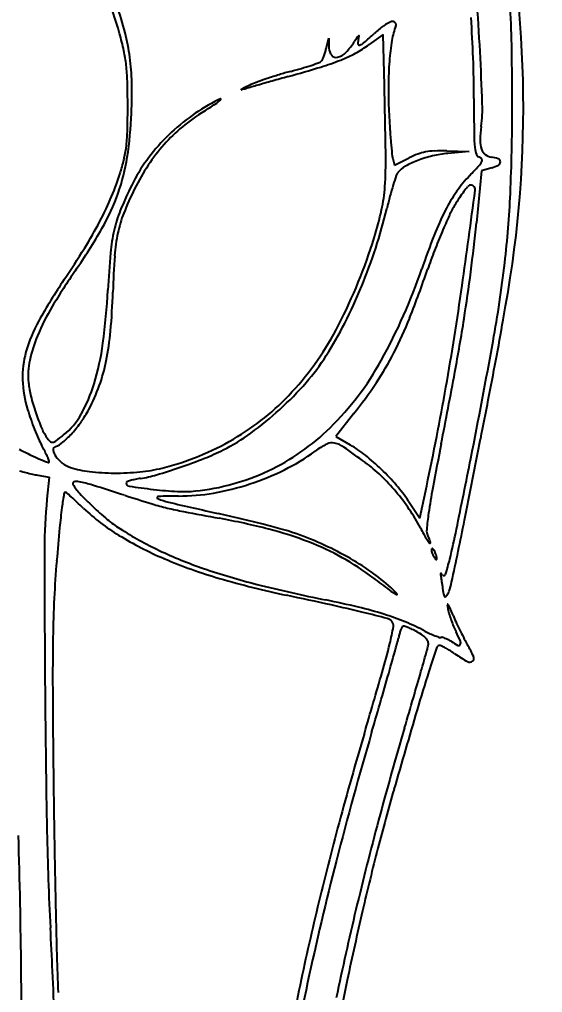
# Model space of a CAD drawing. Header units: millimetres. Extents: x 56222 to 3066687, y -650199 to -121287.
# Drawn here: x 141942.924 to 141945.315, y -185289.378 to -185284.932 of the extents above; entities that cross this region are included whole.
import ezdxf
from ezdxf import colors
from ezdxf.entities.mleader import LeaderData, LeaderLine
from ezdxf.math import Vec2, Vec3

# ---------------------------------------------------------------- set-up
doc = ezdxf.new("R2010")
doc.units = ezdxf.units.MM
doc.header["$MEASUREMENT"] = 0
doc.layers.add('$TD_AUDIT_GENERATED_(A0BDF17)', color=32, linetype='Continuous', lineweight=30)
doc.layers.add('Text', color=7, linetype='Continuous', lineweight=15)
doc.styles.add('style4', font='ARIALN.TTF')

msp = doc.modelspace()

# ---------------------------------------------------------------- linework, layer by layer
at = {"layer": '$TD_AUDIT_GENERATED_(A0BDF17)', "linetype": 'Continuous', "lineweight": 25, "ltscale": 2}
for p, q in [((141944.5863, -185285.0009, 0.5173), (141944.523, -185285.0463, 0.5173)), ((141944.592, -185285.2339, 0.5173), (141944.5863, -185285.0009, 0.5173)), ((141944.3262, -185285.0639, 0.5173), (141944.3373, -185285.0168, 0.5173)), ((141944.3373, -185285.0168, 0.5173), (141944.3387, -185285.0626, 0.5173)), ((141944.8768, -185285.5324, 0.5173), (141944.9802, -185285.5344, 0.5173)), ((141944.9802, -185285.5344, 0.5173), (141944.8817, -185285.5439, 0.5173)), ((141944.6301, -185285.5677, 0.5173), (141944.6382, -185285.5982, 0.5173)), ((141944.6382, -185285.5982, 0.5173), (141944.7057, -185285.5642, 0.5173)), ((141945.0365, -185285.6228, 0.5173), (141945.0125, -185285.8614, 0.5173)), ((141945.0827, -185285.6095, 0.5173), (141945.0365, -185285.6228, 0.5173)), ((141944.4513, -185286.7336, 0.5173), (141944.3695, -185286.8366, 0.5173)), ((141944.3695, -185286.8366, 0.5173), (141944.4357, -185286.8754, 0.5173)), ((141943.0073, -185287.0139, 0.5173), (141943.0601, -185287.0227, 0.5173)), ((141943.0601, -185287.0227, 0.5173), (141943.0495, -185287.1241, 0.5173)), ((141944.7539, -185287.2108, 0.5173), (141944.7853, -185287.0634, 0.5173)), ((141944.7017, -185287.1322, 0.5173), (141944.7539, -185287.2108, 0.5173))]:
    msp.add_line(p, q, dxfattribs=at)
for centre, radius, start, end in [((141940.1362, -185285.3355, 0.5173), 5.0911, 349.0337, 12.3626), ((141941.7765, -185285.4426, 0.5173), 1.6657, 15.5616, 22.3022), ((141941.5422, -185285.4729, 0.5173), 1.925, 14.4356, 18.4521), ((141934.6696, -185285.6204, 0.5173), 10.3738, 2.99355, 4.36084), ((141941.7243, -185285.1035, 0.5173), 3.4503, 0.9253, 4.1186), ((141944.8803, -185285.3587, 0.5173), 0.4937, 126.2089, 132.6688), ((141944.6703, -185285.0718, 0.5173), 0.138, 109.5325, 126.2088), ((141944.6296, -185284.9573, 0.5173), 0.0165, 47.7625, 109.5324), ((141944.9582, -185285.0811, 0.5173), 0.3361, 159.0064, 170.7838), ((141944.6312, -185284.9556, 0.5173), 0.0143, 339.0064, 47.7625), ((141939.7936, -185285.294, 0.5173), 5.2076, 0.0105, 4.085), ((141941.9484, -185285.3947, 0.5173), 1.4872, 12.4026, 15.5617), ((141942.459, -185285.2369, 0.5173), 0.9783, 7.7707, 14.4355), ((141944.4869, -185285.025, 0.5173), 0.0225, 124.17, 146.1527), ((141944.3751, -185284.9921, 0.5173), 0.1028, 344.0089, 351.117), ((141944.4752, -185285.0077, 0.5173), 0.00153, 351.1171, 124.1699), ((141943.2018, -185283.5377, 0.5173), 1.983, 310.8721, 312.6689), ((141944.1937, -185284.8679, 0.5173), 0.309, 315.9358, 327.5758), ((141945.3079, -185285.5756, 0.5173), 1.011, 146.1527, 147.5757), ((141944.1752, -185284.5616, 0.5173), 0.5966, 298.5417, 305.6615), ((141944.5489, -185285.0419, 0.5173), 0.078, 164.0089, 181.1254), ((141944.4769, -185285.0433, 0.5173), 0.006, 181.1255, 288.919), ((141944.4587, -185284.9902, 0.5173), 0.0621, 288.919, 310.8722), ((141945.798, -185285.2174, 0.5173), 1.1868, 170.7839, 175.3885), ((141927.7142, -185285.3298, 0.5173), 17.4622, 359.96531, 0.92536), ((141942.7774, -185285.2124, 0.5173), 0.6384, 6.459, 12.4027), ((141944.0782, -185285.0077, 0.5173), 0.2541, 338.5566, 342.8285), ((141944.044, -185284.9972, 0.5173), 0.2899, 342.8285, 346.6981), ((141944.394, -185285.0608, 0.5173), 0.0553, 181.804, 219.1594), ((141944.3715, -185285.0792, 0.5173), 0.0262, 219.1594, 284.0723), ((141944.3584, -185285.0273, 0.5173), 0.0797, 284.0722, 315.9358), ((141944.1682, -185284.5487, 0.5173), 0.6112, 291.55, 298.5418), ((141931.6025, -185285.7808, 0.5173), 13.4452, 1.97502, 2.9935), ((141942.5498, -185285.2382, 0.5173), 0.8674, 1.5645, 6.4591), ((141942.4234, -185285.2417, 0.5173), 1.0142, 1.2467, 7.7707), ((141943.8355, -185283.869, 0.5173), 1.3406, 286.3674, 288.328), ((141943.6972, -185283.4515, 0.5173), 1.7803, 288.3281, 289.5615), ((141944.2846, -185285.1046, 0.5173), 0.026, 289.5616, 315), ((141943.95, -185283.9961, 0.5173), 1.2053, 286.9244, 291.55), ((141944.2834, -185285.1034, 0.5173), 0.0277, 315, 334.3501), ((141944.1104, -185285.0204, 0.5173), 0.2196, 334.3501, 338.5566), ((141946.1353, -185285.2446, 0.5173), 1.5252, 175.3885, 179.5821), ((141944.6668, -185287.0119, 0.5173), 1.9103, 106.935, 108.666), ((141944.5841, -185286.7404, 0.5173), 1.6266, 104.9823, 106.9351), ((141942.1855, -185278.1972, 0.5173), 7.2668, 285.69917, 286.92437), ((141943.6125, -185283.11, 0.5173), 2.1316, 284.9822, 286.3674), ((141939.157, -185285.3309, 0.5173), 4.2615, 0.0609, 1.5645), ((141941.239, -185285.2675, 0.5173), 2.1989, 357.5891, 1.2468), ((141944.1413, -185285.5822, 0.5173), 0.387, 110.4087, 115.6582), ((141944.6024, -185286.8214, 0.5173), 1.7093, 108.666, 110.4087), ((141949.36, -185303.8137, 0.5173), 19.3355, 105.85024, 106.05307), ((141951.904, -185312.7739, 0.5173), 28.6497, 105.69922, 105.85025), ((141943.9384, -185285.2528, 0.5173), 0.00115, 121.0367, 213.8877), ((141943.9387, -185285.2525, 0.5173), 0.0016, 213.8875, 288.3401), ((141944.0441, -185285.4286, 0.5173), 0.2063, 116.7486, 121.0363), ((141944.1051, -185285.7543, 0.5173), 0.527, 106.1921, 108.3399), ((141944.5435, -185286.4194, 0.5173), 1.3158, 115.6582, 116.7486), ((141950.5537, -185307.9622, 0.5173), 23.6522, 106.05299, 106.19211), ((141911.4195, -185286.0405, 0.5173), 33.1823, 0.84238, 1.39287), ((141946.6899, -185285.2486, 0.5173), 2.0798, 179.5821, 182.9057), ((141944.2406, -185286.1113, 0.5173), 0.9095, 117.8159, 126.5472), ((141942.5062, -185283.3349, 0.5173), 2.3785, 302.0087, 303.4979), ((141943.9239, -185285.511, 0.5173), 0.2308, 110.7131, 117.8159), ((141943.704, -185285.1447, 0.5173), 0.2082, 303.4978, 312.3758), ((141943.8429, -185285.297, 0.5173), 0.00204, 312.3758, 110.713), ((141966.2256, -185285.2891, 0.5173), 21.2243, 180.01053, 180.4485), ((141944.4128, -185285.339, 0.5173), 0.6272, 352.5324, 1.9749), ((141941.6088, -185285.2831, 0.5173), 1.8288, 351.2344, 357.5892), ((141938.8015, -185285.3312, 0.5173), 4.6171, 358.6946, 0.0609), ((141944.2494, -185286.1237, 0.5173), 0.9103, 122.0087, 129.6446), ((141950.1413, -185285.0734, 0.5173), 5.5356, 182.9057, 183.6565), ((141936.0967, -185285.3349, 0.5173), 9.0797, 357.52837, 359.96541), ((141944.2486, -185286.1221, 0.5173), 0.923, 126.5472, 135.1827), ((141942.5892, -185285.4176, 0.5173), 0.8283, 353.8204, 358.6946), ((141944.1686, -185286.0261, 0.5173), 0.7836, 129.6446, 138.1887), ((141948.4374, -185285.1823, 0.5173), 3.8283, 183.6565, 184.6463), ((141945.6046, -185285.4952, 0.5173), 0.5748, 172.5324, 178.7716), ((141944.2269, -185286.1006, 0.5173), 0.8924, 135.1826, 143.9645), ((141948.9999, -185285.1366, 0.5173), 4.3926, 184.6463, 185.3685), ((141945.6786, -185285.45, 0.5173), 0.6767, 180.4485, 185.7342), ((141945.1534, -185285.4856, 0.5173), 0.1235, 178.7716, 198.3017), ((141942.9072, -185285.452, 0.5173), 0.5085, 347.2076, 353.8204), ((141944.1842, -185286.0401, 0.5173), 0.8046, 138.1888, 146.6118), ((141944.8193, -185285.7468, 0.5173), 0.2131, 100.5548, 110.426), ((141944.831, -185285.8091, 0.5173), 0.2765, 92.1386, 100.5548), ((141944.8572, -185286.5123, 0.5173), 0.9801, 88.8577, 92.1386), ((141945.1182, -185285.5062, 0.5173), 0.1135, 185.7342, 201.973), ((141945.0874, -185285.5074, 0.5173), 0.054, 198.3016, 230.8085), ((141942.5331, -185285.4256, 0.5173), 0.8935, 340.3757, 351.2345), ((141942.5873, -185285.3793, 0.5173), 0.8366, 342.6529, 347.2075), ((141944.1283, -185286.0288, 0.5173), 0.7705, 143.9645, 153.7694), ((141942.8487, -185285.5784, 0.5173), 1.7497, 356.1565, 0.8424), ((141944.7499, -185285.536, 0.5173), 0.1239, 185.3685, 194.852), ((141944.8985, -185285.979, 0.5173), 0.4313, 110.9516, 119.2323), ((141944.8821, -185285.9154, 0.5173), 0.393, 110.4261, 116.6691), ((141944.9308, -185286.0634, 0.5173), 0.5217, 103.1869, 110.9516), ((141944.9325, -185286.0705, 0.5173), 0.529, 95.5027, 103.1868), ((141945.0341, -185285.5402, 0.5173), 0.0227, 201.973, 255.3451), ((141944.9442, -185285.5296, 0.5173), 0.1068, 317.4622, 330.9786), ((141945.0245, -185285.5767, 0.5173), 0.0149, 27.014, 75.3451), ((141945.0269, -185285.5754, 0.5173), 0.0122, 330.9785, 27.0139), ((141945.0875, -185285.5073, 0.5173), 0.0541, 230.8084, 263.2475), ((141945.0644, -185285.7024, 0.5173), 0.1423, 70.2059, 83.2475), ((141945.1076, -185285.5824, 0.5173), 0.0148, 1.7727, 70.2059), ((141945.1059, -185285.5824, 0.5173), 0.0165, 298.0698, 1.7727), ((141942.2179, -185285.264, 0.5173), 1.2236, 337.0852, 342.6528), ((141944.3644, -185286.1589, 0.5173), 1.0204, 146.6118, 153.6604), ((141944.687, -185285.6586, 0.5173), 0.0431, 140.704, 161.6167), ((141944.7464, -185285.7072, 0.5173), 0.1199, 119.2323, 140.704), ((141943.2656, -185283.9894, 0.5173), 2.3849, 316.045, 317.4622), ((141945.0389, -185285.4567, 0.5173), 0.159, 285.9817, 298.0697), ((141946.3847, -185286.2228, 0.5173), 1.8322, 161.6167, 163.0225), ((141945.4085, -185286.0555, 0.5173), 0.5918, 136.045, 145.2345), ((141945.0946, -185286.505, 0.5173), 1.8478, 153.7694, 157.7215), ((141944.7895, -185286.3693, 0.5173), 1.4947, 153.6604, 158.3073), ((141943.8884, -185285.6483, 0.5173), 0.7077, 347.471, 356.1565), ((141946.1207, -185286.1422, 0.5173), 1.5561, 163.0225, 165.0085), ((141945.553, -185286.1558, 0.5173), 0.7676, 145.2345, 152.7953), ((141945.4994, -185286.1191, 0.5173), 0.6762, 143.6119, 146.5858), ((141899.9884, -185279.7545, 0.5173), 45.411, 351.90631, 352.46231), ((141945.5879, -185286.1844, 0.5173), 0.7861, 141.499, 143.6118), ((141944.9859, -185285.7054, 0.5173), 0.0168, 107.9364, 141.4989), ((141944.9869, -185285.7088, 0.5173), 0.0203, 352.4622, 107.9365), ((141941.9508, -185285.151, 0.5173), 1.5136, 332.3383, 337.0852), ((141942.4342, -185285.3903, 0.5173), 0.9986, 330.2247, 340.3757), ((141946.8828, -185286.3462, 0.5173), 2.345, 165.0085, 166.4691), ((141945.8243, -185286.3335, 0.5173), 1.0654, 146.5858, 148.7014), ((141940.9122, -185285.5428, 0.5173), 4.2597, 353.2363, 357.5284), ((141943.9145, -185286.0215, 0.5173), 0.5725, 157.7216, 167.1837), ((141942.9835, -185285.4472, 0.5173), 1.6347, 342.8251, 347.4709), ((141942.3169, -185285.2475, 0.5173), 2.3512, 341.9417, 346.4691), ((141945.9462, -185286.3579, 0.5173), 1.2098, 152.7952, 158.6388), ((141945.3109, -185286.0213, 0.5173), 0.4646, 148.7013, 155.2196), ((141941.5122, -185284.9211, 0.5173), 2.0088, 328.2682, 332.3383), ((141943.913, -185286.0207, 0.5173), 0.5514, 158.3073, 168.0884), ((141947.1997, -185286.8933, 0.5173), 2.5449, 155.2196, 157.07), ((141940.9534, -185284.5431, 0.5173), 2.7046, 325.3991, 330.2247), ((141944.1089, -185286.0657, 0.5173), 0.7718, 167.1837, 174.9633), ((141936.6542, -185285.0199, 0.5173), 8.4006, 352.71375, 354.25086), ((141944.1178, -185286.0639, 0.5173), 0.7608, 168.0884, 176.0355), ((141942.1884, -185285.2014, 0.5173), 2.4668, 332.8033, 342.8251), ((141948.3221, -185287.2871, 0.5173), 3.7609, 158.6388, 161.148), ((141947.4985, -185287.0197, 0.5173), 2.8693, 157.0699, 158.9276), ((141939.6463, -185283.7673, 0.5173), 4.2025, 325.9249, 328.2682), ((141942.2054, -185285.2111, 0.5173), 2.4685, 337.5765, 341.9417), ((141948.2837, -185286.4337, 0.5173), 4.9628, 174.9633, 176.9303), ((141947.7265, -185286.314, 0.5173), 4.378, 176.0355, 178.2125), ((141947.3363, -185286.9572, 0.5173), 2.6955, 158.9276, 160.8744), ((141942.3062, -185285.2331, 0.5173), 2.596, 331.0455, 341.148), ((141939.3341, -185284.1822, 0.5173), 5.7742, 338.52734, 340.87432), ((141939.2213, -185285.3422, 0.5173), 5.9625, 349.76342, 353.23642), ((141945.7064, -185287.8221, 0.5173), 3.0698, 145.3991, 149.0627), ((141937.9861, -185285.1902, 0.5173), 7.0578, 350.96212, 352.71373), ((141945.2792, -185287.5775, 0.5173), 2.598, 145.9249, 150.7705), ((141942.3176, -185285.2574, 0.5173), 2.3471, 333.1066, 337.5765), ((141931.0359, -185284.1697, 0.5173), 14.0512, 349.99244, 351.9063), ((141940.2528, -185286.003, 0.5173), 3.0797, 352.3865, 356.9304), ((141940.0681, -185286.075, 0.5173), 3.2841, 355.0978, 358.2125), ((141943.9709, -185286.7819, 0.5173), 1.0464, 149.0627, 157.2376), ((141943.0649, -185285.6497, 0.5173), 1.7652, 332.8525, 338.5273), ((141943.5815, -185286.6276, 0.5173), 0.6526, 150.7705, 164.3017), ((141943.1521, -185285.6966, 0.5173), 1.3834, 317.3505, 332.8033), ((141942.8191, -185285.5118, 0.5173), 1.7848, 327.6179, 333.1065), ((141935.1559, -185284.74, 0.5173), 9.9236, 349.52777, 350.96221), ((141938.446, -185285.2173, 0.5173), 6.7761, 349.17497, 350.77121), ((141943.5817, -185286.6186, 0.5173), 0.6243, 157.2376, 168.0843), ((141942.1553, -185286.254, 0.5173), 1.1891, 348.4508, 355.0978), ((141942.1496, -185286.2565, 0.5173), 1.166, 343.0043, 352.3866), ((141916.388, -185281.2189, 0.5173), 29.165, 348.69316, 349.76344), ((141943.3495, -185286.5624, 0.5173), 0.4116, 164.3018, 182.213), ((141943.4883, -185285.9361, 0.5173), 0.9924, 318.7442, 327.6179), ((141943.4339, -185285.8389, 0.5173), 1.3505, 326.1837, 332.8525), ((141943.3003, -185286.5592, 0.5173), 0.3367, 168.0843, 185.3052), ((141942.5043, -185286.3253, 0.5173), 0.833, 340.3025, 348.4509), ((141943.4081, -185285.8427, 0.5173), 1.3367, 314.4441, 331.0454), ((141866.8653, -185271.5302, 0.5173), 79.6536, 348.912577, 349.174992), ((141914.2473, -185280.8753, 0.5173), 31.1863, 348.91678, 349.52778), ((141943.4824, -185286.5572, 0.5173), 0.5446, 182.213, 196.732), ((141943.3773, -185286.5521, 0.5173), 0.4141, 185.3052, 194.1065), ((141942.5949, -185286.3926, 0.5173), 0.7004, 330.6729, 343.0043), ((141942.5306, -185286.3347, 0.5173), 0.805, 331.9426, 340.3025), ((141943.0578, -185285.5586, 0.5173), 1.565, 312.4362, 318.7442), ((141942.7437, -185285.3766, 0.5173), 2.1812, 321.5271, 326.1837), ((141943.9282, -185286.4136, 0.5173), 0.9821, 194.1065, 198.7228), ((141943.3226, -185285.8537, 0.5173), 1.1516, 300.1973, 317.3505), ((141932.0642, -185284.3511, 0.5173), 13.007, 347.96436, 349.99235), ((141943.9102, -185286.4286, 0.5173), 0.9913, 196.732, 199.4147), ((141943.9141, -185286.4184, 0.5173), 0.9672, 198.7228, 203.2525), ((141942.9204, -185286.5755, 0.5173), 0.327, 308.8771, 330.6729), ((141942.776, -185286.4655, 0.5173), 0.5269, 324.7685, 331.9426), ((141943.0736, -185285.5759, 0.5173), 1.5416, 306.0926, 312.4362), ((141944.2545, -185286.3073, 0.5173), 1.3563, 199.4147, 201.5355), ((141942.7387, -185286.4392, 0.5173), 0.5726, 318.0283, 324.7685), ((141944.1499, -185286.3485, 0.5173), 1.2439, 201.5355, 203.6843), ((141943.2423, -185286.7071, 0.5173), 0.2359, 203.2524, 216.175), ((141942.2379, -185285.729, 0.5173), 1.4144, 307.0851, 308.8771), ((141942.7991, -185286.4935, 0.5173), 0.4913, 311.1107, 318.0283), ((141943.4568, -185286.1015, 0.5173), 0.891, 296.5294, 306.0927), ((141943.6217, -185286.0605, 0.5173), 1.0317, 295.1879, 314.444), ((141943.3549, -185286.6973, 0.5173), 0.3757, 203.6843, 208.9257), ((141943.1262, -185286.792, 0.5173), 0.0921, 216.175, 228.6168), ((141943.0736, -185286.8516, 0.5173), 0.0126, 228.6168, 282.4409), ((141943.0683, -185286.8275, 0.5173), 0.0373, 282.4409, 307.0851), ((141943.0571, -185286.7891, 0.5173), 0.099, 288.4349, 311.1107), ((141943.2716, -185285.766, 0.5173), 1.253, 284.0963, 300.1974), ((141944.5115, -185287.2296, 0.5173), 0.4017, 117.0579, 125.9569), ((141944.3527, -185286.9187, 0.5173), 0.0526, 77.2635, 117.0578), ((141944.338, -185286.9839, 0.5173), 0.1195, 55.3593, 77.2634), ((141944.1431, -185287.3753, 0.5173), 0.5792, 51.3222, 59.6612), ((141968.6705, -185291.5362, 0.5173), 24.2713, 168.91674, 169.40192), ((141876.2383, -185273.3669, 0.5173), 70.1023, 348.602442, 348.912526), ((141943.8836, -185285.0279, 0.5173), 2.1005, 242.7824, 244.3848), ((141942.2858, -185287.288, 0.5173), 0.8456, 27.0443, 28.9257), ((141942.5219, -185287.1675, 0.5173), 0.5806, 24.5505, 27.0444), ((141943.0932, -185286.8974, 0.5173), 0.0151, 108.435, 188.2074), ((141943.1427, -185286.8903, 0.5173), 0.0652, 188.2074, 215.5016), ((141943.3743, -185285.9361, 0.5173), 1.0759, 291.5386, 296.5294), ((141943.703, -185286.115, 0.5173), 0.9753, 296.3562, 305.957), ((141942.103, -185290.2189, 0.5173), 4.0514, 53.6393, 55.3593), ((141943.401, -185286.0344, 0.5173), 0.9844, 244.3848, 247.2093), ((141943.5754, -185285.6193, 0.5173), 1.4346, 247.2094, 248.7595), ((141942.4822, -185287.1857, 0.5173), 0.6243, 22.6238, 24.5505), ((141943.0569, -185286.9535, 0.5173), 0.00316, 248.7594, 359.9999), ((141943.0393, -185286.9535, 0.5173), 0.0207, 0, 22.6239), ((141943.2058, -185286.8452, 0.5173), 0.1427, 215.5017, 232.7882), ((141943.1962, -185286.8579, 0.5173), 0.1268, 232.7882, 251.6804), ((141942.7829, -185284.4377, 0.5173), 2.6868, 289.019, 291.5386), ((141944.0831, -185287.5292, 0.5173), 0.7114, 46.1458, 53.6393), ((141943.8444, -185287.7484, 0.5173), 1.0572, 46.0072, 51.3222), ((141859.8422, -185269.9128, 0.5173), 86.8301, 348.474949, 348.693131), ((141943.2157, -185285.9686, 0.5173), 1.0663, 254.1024, 255.7644), ((141943.2099, -185285.9914, 0.5173), 1.0427, 255.7644, 257.4335), ((141943.0834, -185286.5589, 0.5173), 0.4614, 257.4336, 260.504), ((141943.2921, -185286.5684, 0.5173), 0.4319, 251.6805, 263.5926), ((141943.3645, -185285.9233, 0.5173), 1.081, 263.5926, 269.5956), ((141943.3649, -185285.8669, 0.5173), 1.1374, 269.5956, 275.5225), ((141943.4075, -185286.3074, 0.5173), 0.6948, 275.5225, 284.0964), ((141942.7799, -185284.4291, 0.5173), 2.6959, 286.601, 289.0191), ((141943.6242, -185286.0657, 0.5173), 1.0259, 275.8498, 295.1878), ((141943.602, -185285.9111, 0.5173), 1.2028, 288.1524, 296.3562), ((141943.8225, -185287.7711, 0.5173), 1.0888, 40.7484, 46.0072), ((141943.1751, -185287.0519, 0.5173), 0.00776, 105.3645, 209.2325), ((141943.1862, -185287.0923, 0.5173), 0.0496, 78.0135, 105.3645), ((141943.0539, -185287.7155, 0.5173), 0.6868, 72.8023, 78.0135), ((141943.4168, -185287.0495, 0.5173), 0.00507, 112.0789, 179.9999), ((141943.4269, -185287.0495, 0.5173), 0.0152, 180, 261.7736), ((141943.4941, -185287.24, 0.5173), 0.2107, 107.4237, 112.0789), ((141943.5, -185287.2588, 0.5173), 0.2304, 101.9752, 107.4237), ((141943.5403, -185287.449, 0.5173), 0.4248, 98.5285, 101.9752), ((141943.3987, -185286.5048, 0.5173), 0.53, 278.5285, 286.6011), ((141943.6059, -185285.9231, 0.5173), 1.1902, 279.9083, 288.1523), ((141943.9179, -185287.7011, 0.5173), 0.9498, 40.1125, 46.1459), ((141943.1357, -185287.1005, 0.5173), 0.0087, 90, 170.8034), ((141943.1357, -185287.0942, 0.5173), 0.00244, 47.6844, 90), ((141926.0553, -185305.8551, 0.5173), 25.3739, 47.61386, 47.68445), ((141943.3553, -185286.9511, 0.5173), 0.2142, 209.2326, 223.1183), ((141944.1939, -185286.1659, 0.5173), 1.363, 223.1183, 226.6564), ((141937.7946, -185304.7079, 0.5173), 18.4744, 72.32215, 72.80229), ((141943.9961, -185283.1123, 0.5173), 3.9932, 261.7736, 263.3799), ((141943.7395, -185285.3227, 0.5173), 1.7681, 263.3799, 266.9934), ((141943.6746, -185286.5584, 0.5173), 0.5306, 266.9934, 275.8497), ((141943.6522, -185286.1884, 0.5173), 0.9209, 269.9152, 279.9082), ((141943.8925, -185287.7225, 0.5173), 0.9831, 34.1744, 40.1126), ((141944.1023, -185287.53, 0.5173), 0.7194, 33.5748, 40.7484), ((141947.6255, -185287.5985, 0.5173), 2.861, 169.402, 171.7428), ((141945.2101, -185287.3498, 0.5173), 2.1724, 174.0352, 180.0462), ((141945.406, -185287.4681, 0.5173), 2.3086, 170.8035, 172.3823), ((141940.5658, -185289.9564, 0.5173), 3.849, 47.0899, 47.6139), ((141938.1597, -185292.5448, 0.5173), 7.383, 46.76813, 47.0899), ((141947.1315, -185275.4127, 0.5173), 12.2727, 252.32211, 252.93907), ((141943.5584, -185287.1165, 0.5173), 0.00503, 92.7836, 246.1856), ((141943.6673, -185286.8696, 0.5173), 0.2749, 246.1856, 257.0092), ((141943.6481, -185288.9623, 0.5173), 1.8531, 89.9152, 92.7835), ((141954.1743, -185241.3255, 0.5173), 47.0153, 257.00925, 257.29161), ((141945.4906, -185287.4794, 0.5173), 2.3939, 172.3822, 174.6048), ((141943.8882, -185286.4513, 0.5173), 0.9804, 226.7681, 238.6879), ((141944.1834, -185286.177, 0.5173), 1.3477, 226.6564, 230.4286), ((141943.8814, -185286.0029, 0.5173), 1.195, 252.9391, 256.3495), ((141943.9611, -185285.6747, 0.5173), 1.5327, 256.3496, 259.1922), ((141948.908, -185259.7609, 0.5173), 27.9145, 259.19223, 259.53578), ((141943.9932, -185287.6542, 0.5173), 0.8614, 27.6177, 34.1744), ((141946.2449, -185287.3981, 0.5173), 1.4659, 171.7428, 174.662), ((141943.7038, -185286.7572, 0.5173), 0.595, 230.4287, 237.3795), ((141942.1071, -185294.8353, 0.5173), 7.8383, 76.50849, 77.2916), ((141943.2169, -185290.575, 0.5173), 3.4208, 75.6673, 79.5357), ((141942.2394, -185294.2837, 0.5173), 7.2711, 75.67996, 76.50845), ((141921.3704, -185282.4651, 0.5173), 24.0624, 347.91393, 348.6024), ((141958.7312, -185288.7299, 0.5173), 15.6935, 174.60482, 175.15898), ((141944.2466, -185285.9093, 0.5173), 1.6017, 237.3795, 244.7342), ((141942.4153, -185293.5949, 0.5173), 6.5602, 74.88877, 75.67991), ((141943.6676, -185288.8111, 0.5173), 1.6001, 68.8392, 75.6673), ((141943.9201, -185288.0222, 0.5173), 0.7879, 71.1225, 74.8888), ((141945.6449, -185286.79, 0.5173), 1.0027, 207.6177, 209.4702), ((141944.8354, -185287.2664, 0.5173), 0.0503, 174.662, 208.155), ((141941.2585, -185286.5142, 0.5173), 3.7384, 346.3362, 348.4749), ((141944.2255, -185285.8968, 0.5173), 1.6295, 238.6879, 246.8349), ((141943.6872, -185288.7032, 0.5173), 1.5076, 65.9377, 71.1226), ((141943.798, -185288.4741, 0.5173), 1.2389, 60.9627, 68.8392), ((141945.1917, -185287.0461, 0.5173), 0.4822, 209.4701, 212.6735), ((141945.351, -185286.9439, 0.5173), 0.6714, 212.6735, 214.514), ((141944.6549, -185287.363, 0.5173), 0.1544, 23.3914, 28.155), ((141944.7115, -185287.3385, 0.5173), 0.0927, 16.4116, 23.3915), ((141944.7315, -185287.3326, 0.5173), 0.0719, 9.3754, 16.4116), ((141944.7982, -185287.3216, 0.5173), 0.00435, 315, 9.3754), ((142032.2583, -185287.2796, 0.5173), 89.2206, 180.046238, 180.459913), ((141944.4256, -185285.5299, 0.5173), 2.0213, 244.7342, 250.9117), ((141943.7021, -185288.6697, 0.5173), 1.471, 60.6562, 65.9377), ((141944.7996, -185287.3231, 0.5173), 0.00226, 214.514, 315), ((141944.8122, -185287.3542, 0.5173), 0.00541, 135, 184.0934), ((141944.8513, -185287.3514, 0.5173), 0.0446, 184.0933, 194.502), ((141944.8707, -185287.3464, 0.5173), 0.0647, 194.502, 203.656), ((141944.8105, -185287.3525, 0.5173), 0.00298, 68.3542, 135), ((141944.8075, -185287.3601, 0.5173), 0.0112, 43.3407, 68.3541), ((141944.7948, -185287.372, 0.5173), 0.0285, 28.6313, 43.3409), ((141944.7597, -185287.3912, 0.5173), 0.0686, 20.9936, 28.6313), ((141947.721, -185287.7974, 0.5173), 4.6438, 175.159, 177.2716), ((141944.462, -185285.344, 0.5173), 2.2308, 246.8349, 253.7532), ((141943.8186, -185288.4371, 0.5173), 1.1965, 52.878, 60.9627), ((141943.7711, -185288.547, 0.5173), 1.3302, 55.1233, 60.6563), ((141944.9046, -185287.3315, 0.5173), 0.1017, 203.656, 210.1784), ((141945.0018, -185287.275, 0.5173), 0.2141, 210.1784, 215.4015), ((141944.3832, -185287.5357, 0.5173), 0.4719, 17.9974, 20.9936), ((141944.8293, -185287.3976, 0.5173), 0.00245, 215.4016, 336.312), ((141944.8203, -185287.3937, 0.5173), 0.0122, 336.312, 17.9975), ((141943.9653, -185287.1723, 0.5173), 0.9528, 341.9559, 346.3362), ((141944.7121, -185284.702, 0.5173), 2.8973, 250.9116, 255.9707), ((141945.0236, -185283.417, 0.5173), 4.2379, 253.7532, 258.0329), ((141944.0406, -185288.1605, 0.5173), 0.859, 47.4452, 55.1234), ((141949.2012, -185281.3257, 0.5173), 7.7223, 232.87802, 233.5745), ((141944.8609, -185287.4672, 0.5173), 0.0123, 161.6101, 190.6308), ((141945.2573, -185287.3928, 0.5173), 0.4156, 190.6308, 192.9113), ((141944.8507, -185287.4638, 0.5173), 0.00159, 45.2321, 161.6101), ((141944.8157, -185287.4992, 0.5173), 0.0514, 35.3542, 45.2321), ((141944.5475, -185287.5555, 0.5173), 0.3126, 10.0557, 12.9112), ((141944.8639, -185287.465, 0.5173), 0.00774, 215.3543, 341.9558), ((141945.7759, -185280.4447, 0.5173), 7.2855, 255.9707, 258.51155), ((141944.7877, -185287.3064, 0.5173), 0.2894, 233.5744, 241.0903), ((141944.2674, -185287.9134, 0.5173), 0.5236, 42.9855, 47.4453), ((141944.4181, -185287.5785, 0.5173), 0.444, 7.8605, 10.0558), ((141944.4515, -185287.5739, 0.5173), 0.4103, 5.6363, 7.8605), ((141944.7288, -185287.5465, 0.5173), 0.1316, 0.447, 5.6364), ((141944.5092, -185287.4197, 0.5173), 0.399, 341.7446, 347.9139), ((141948.732, -185287.8455, 0.5173), 5.6559, 177.2715, 179.0937), ((141939.2548, -185310.634, 0.5173), 23.5837, 77.52526, 78.0329), ((141943.4483, -185291.8971, 0.5173), 4.4011, 76.5304, 78.5117), ((141944.6488, -185287.5579, 0.5173), 0.00215, 241.0902, 42.9854), ((141944.9086, -185287.5451, 0.5173), 0.0482, 180.447, 205.5164), ((141944.8705, -185287.5633, 0.5173), 0.00591, 205.5162, 317.3267), ((141944.8293, -185287.5253, 0.5173), 0.062, 317.3267, 341.7445), ((141942.9685, -185293.8475, 0.5173), 6.3914, 76.18423, 77.52517), ((141944.0649, -185289.3229, 0.5173), 1.754, 72.5921, 76.5304), ((141944.8813, -185287.6055, 0.5173), 0.0016, 38.5617, 186.1618), ((141945.1364, -185287.5779, 0.5173), 0.2582, 186.162, 190.8122), ((141944.8413, -185287.6374, 0.5173), 0.0528, 23.7132, 38.5618), ((141945.1093, -185287.5831, 0.5173), 0.2306, 190.8121, 196.6296), ((141941.7895, -185288.9779, 0.5173), 3.386, 22.9598, 23.7131), ((141942.5056, -185295.7297, 0.5173), 8.3296, 75.40844, 76.18422), ((141944.2169, -185288.838, 0.5173), 1.2458, 67.8264, 72.592), ((141944.5922, -185287.7143, 0.5173), 0.0471, 45, 75.4084), ((141945.4316, -185287.4868, 0.5173), 0.567, 196.6296, 199.6003), ((141946.0433, -185287.1757, 0.5173), 1.2338, 202.9598, 204.7025), ((141943.3604, -185287.4774, 0.5173), 1.2933, 346.2975, 349.8218), ((141944.6056, -185287.7009, 0.5173), 0.0282, 349.8218, 45), ((141944.8232, -185287.7818, 0.5173), 0.1679, 154.6227, 159.3711), ((141944.6823, -185287.7149, 0.5173), 0.0119, 121.7175, 154.6225), ((141944.6804, -185287.7119, 0.5173), 0.0083, 73.2698, 121.7175), ((141944.615, -185287.9293, 0.5173), 0.2354, 68.9612, 73.2698), ((141944.29, -185288.6587, 0.5173), 1.0522, 62.4171, 67.8264), ((141944.6096, -185287.9433, 0.5173), 0.2504, 63.915, 68.9613), ((141944.5405, -185288.0846, 0.5173), 0.4076, 60.4123, 63.9151), ((141945.455, -185287.4785, 0.5173), 0.5918, 199.6003, 202.5442), ((141945.2371, -185287.569, 0.5173), 0.3559, 202.5443, 206.8535), ((141946.5264, -185286.9535, 0.5173), 1.7656, 204.7025, 206.0347), ((141954.2707, -185287.9332, 0.5173), 11.1953, 179.09366, 180.30534), ((141944.2076, -185287.6644, 0.5173), 0.4582, 344.3204, 348.3909), ((141944.918, -185287.8104, 0.5173), 0.267, 164.4373, 168.391), ((141944.8456, -185287.7902, 0.5173), 0.1918, 159.3712, 164.4374), ((141944.5823, -185288.0109, 0.5173), 0.3229, 55.0539, 60.4124), ((141944.7168, -185287.8184, 0.5173), 0.0881, 40.9649, 55.054), ((141945.0576, -185287.1892, 0.5173), 0.6057, 242.4172, 245.0311), ((141944.7499, -185287.7897, 0.5173), 0.0443, 19.9115, 40.9649), ((141944.9696, -185287.3783, 0.5173), 0.3971, 245.0311, 248.6175), ((141944.9757, -185287.3626, 0.5173), 0.414, 248.6176, 251.4437), ((141944.8482, -185287.7425, 0.5173), 0.0132, 251.4437, 285.5409), ((141944.855, -185287.7672, 0.5173), 0.0124, 73.5027, 105.541), ((141944.8237, -185287.873, 0.5173), 0.1228, 67.5641, 73.5028), ((141944.814, -185287.8966, 0.5173), 0.1483, 61.6035, 67.5641), ((141944.2267, -185288.0805, 0.5173), 0.7767, 23.4305, 26.8535), ((141946.4094, -185287.0107, 0.5173), 1.6353, 206.0348, 207.3824), ((141945.4203, -185287.523, 0.5173), 0.5214, 207.3824, 210.5413), ((141941.499, -185287.0235, 0.5173), 3.2092, 343.8756, 346.2975), ((141904.3138, -185276.4661, 0.5173), 41.894, 344.1581, 344.32036), ((141896.9862, -185274.2477, 0.5173), 49.6886, 344.03861, 344.16169), ((141944.6158, -185287.7599, 0.5173), 0.1794, 344.1618, 350.691), ((141944.7647, -185287.7843, 0.5173), 0.0286, 350.6911, 19.9116), ((141950.4713, -185289.7316, 0.5173), 5.9608, 161.0943, 162.20926), ((141944.8439, -185287.8043, 0.5173), 0.0125, 76.5831, 161.0943), ((141944.8373, -185287.832, 0.5173), 0.041, 62.507, 76.5831), ((141944.618, -185288.2533, 0.5173), 0.5159, 60.3014, 62.507), ((141944.5979, -185288.2886, 0.5173), 0.5566, 57.8769, 60.3014), ((141944.7913, -185287.9385, 0.5173), 0.1959, 56.7662, 61.6035), ((141945.0491, -185287.545, 0.5173), 0.2745, 236.7662, 243.9166), ((141944.9319, -185287.7845, 0.5173), 0.00793, 243.9166, 335.0117), ((141944.9213, -185287.7795, 0.5173), 0.0196, 335.0117, 23.4305), ((141944.4533, -185288.0935, 0.5173), 0.6014, 24.567, 30.5412), ((141944.5293, -185288.3978, 0.5173), 0.6855, 55.8031, 57.877), ((141945.3372, -185287.2089, 0.5173), 0.7519, 235.8032, 240.9045), ((141944.9846, -185287.8506, 0.5173), 0.0171, 307.1411, 24.567), ((141944.982, -185287.8472, 0.5173), 0.0215, 240.9045, 307.1411), ((141893.316, -185273.094, 0.5173), 53.3653, 343.56367, 343.87559), ((141917.5165, -185280.2125, 0.5173), 28.17, 343.87231, 344.15811), ((141921.8902, -185281.3706, 0.5173), 23.786, 343.73853, 344.03853), ((141951.6763, -185290.1183, 0.5173), 7.2263, 162.20921, 163.67023), ((142000.8241, -185287.5319, 0.5173), 57.7854, 180.459904, 181.100011), ((142006.7858, -185287.6533, 0.5173), 63.7112, 180.305337, 180.639944), ((141905.6785, -185276.6418, 0.5173), 40.6733, 343.53772, 343.73848), ((141901.6083, -185275.6125, 0.5173), 44.7299, 343.67017, 343.87231), ((142044.4695, -185317.3053, 0.5173), 103.9203, 163.670234, 163.878561), ((141961.9666, -185293.2966, 0.5173), 18.1656, 163.67022, 165.5866), ((141962.2537, -185293.431, 0.5173), 18.5096, 163.56361, 164.88048), ((141961.4727, -185293.1288, 0.5173), 17.5058, 163.53772, 164.97353), ((141995.4536, -185287.7799, 0.5173), 52.3783, 180.6399, 180.95457), ((141953.9421, -185291.1391, 0.5173), 9.6871, 163.87866, 165.526), ((141957.9077, -185292.2568, 0.5173), 14.0078, 164.88045, 166.50327), ((141958.8906, -185292.4357, 0.5173), 14.8323, 164.97354, 166.59934), ((141956.2461, -185288.3879, 0.5173), 13.1992, 181.09991, 183.01583), ((142000.4625, -185287.6965, 0.5173), 57.3878, 180.954553, 181.248365), ((141908.9471, -185289.6611, 0.5173), 33.9869, 0.64469, 1.68747), ((141956.2858, -185291.7441, 0.5173), 12.1077, 165.5261, 166.91975), ((141958.2957, -185292.3532, 0.5173), 14.3755, 165.58657, 167.87054), ((141994.2835, -185287.8311, 0.5173), 51.2074, 181.24839, 181.54083), ((141957.3985, -185292.1346, 0.5173), 13.4841, 166.50323, 168.15951), ((141958.4273, -185292.3253, 0.5173), 14.3561, 166.5994, 168.25292), ((141959.0634, -185292.3894, 0.5173), 14.9592, 166.91978, 168.16653), ((141915.5018, -185290.5345, 0.5173), 27.6017, 2.60372, 3.01579), ((141952.7949, -185288.9471, 0.5173), 9.7038, 181.54085, 182.54352), ((141914.7161, -185289.5962, 0.5173), 28.2174, 359.44588, 0.64472), ((141898.2815, -185291.3175, 0.5173), 44.8398, 2.31721, 2.60369), ((141957.4898, -185292.18, 0.5173), 13.5511, 167.87049, 170.22595), ((141969.552, -185294.5871, 0.5173), 25.6756, 168.16647, 168.9984), ((141959.4899, -185292.573, 0.5173), 15.621, 168.15948, 169.64273)]:
    msp.add_arc(centre, radius, start, end, dxfattribs=at)

# ---------------------------------------------------------------- leaders
at = {"layer": 'Text', "color": 1, "lineweight": 0, "ltscale": 20}
ml = msp.add_multileader_mtext('Standard', dxfattribs=at)
ml.set_content('CNC', color=1, style='style4')
ml.set_leader_properties()
ml.build(insert=Vec2(0, 0))
ml.multileader.update_dxf_attribs({"dogleg_length": 2.0246, "arrow_head_size": 2})
ctx = ml.context
ctx.base_point, ctx.char_height, ctx.arrow_head_size, ctx.landing_gap_size, ctx.plane_origin = Vec3(141950.7331, -185289.4932, 0.2586), 3, 2, 0.4, Vec3(141883.6976, -185289.4932, 0.2586)
notes = []
notes.append((ctx, [(0, (1, 1, 0), (141948.7085, -185289.4932, 0.2586), (1, 0), 2.0246, [(0, [(141936.1788, -185289.5845, 0.2586)], 0, [])])]))
ctx.mtext.insert = Vec3(141951.1331, -185287.9676, 0.2586)
for ctx, leaders in notes:
    for number, flags, end, landing, length, lines in leaders:
        leader = LeaderData()
        leader.index, (leader.has_last_leader_line, leader.has_dogleg_vector, leader.attachment_direction) = number, flags
        leader.last_leader_point, leader.dogleg_vector, leader.dogleg_length = Vec3(end), Vec3(landing), length
        for number, points, colour, breaks in lines:
            line = LeaderLine()
            line.index, line.vertices, line.color, line.breaks = number, Vec3.list(points), colors.encode_raw_color(colour), breaks
            leader.lines.append(line)
        ctx.leaders.append(leader)

doc.saveas('drawing.dxf')
